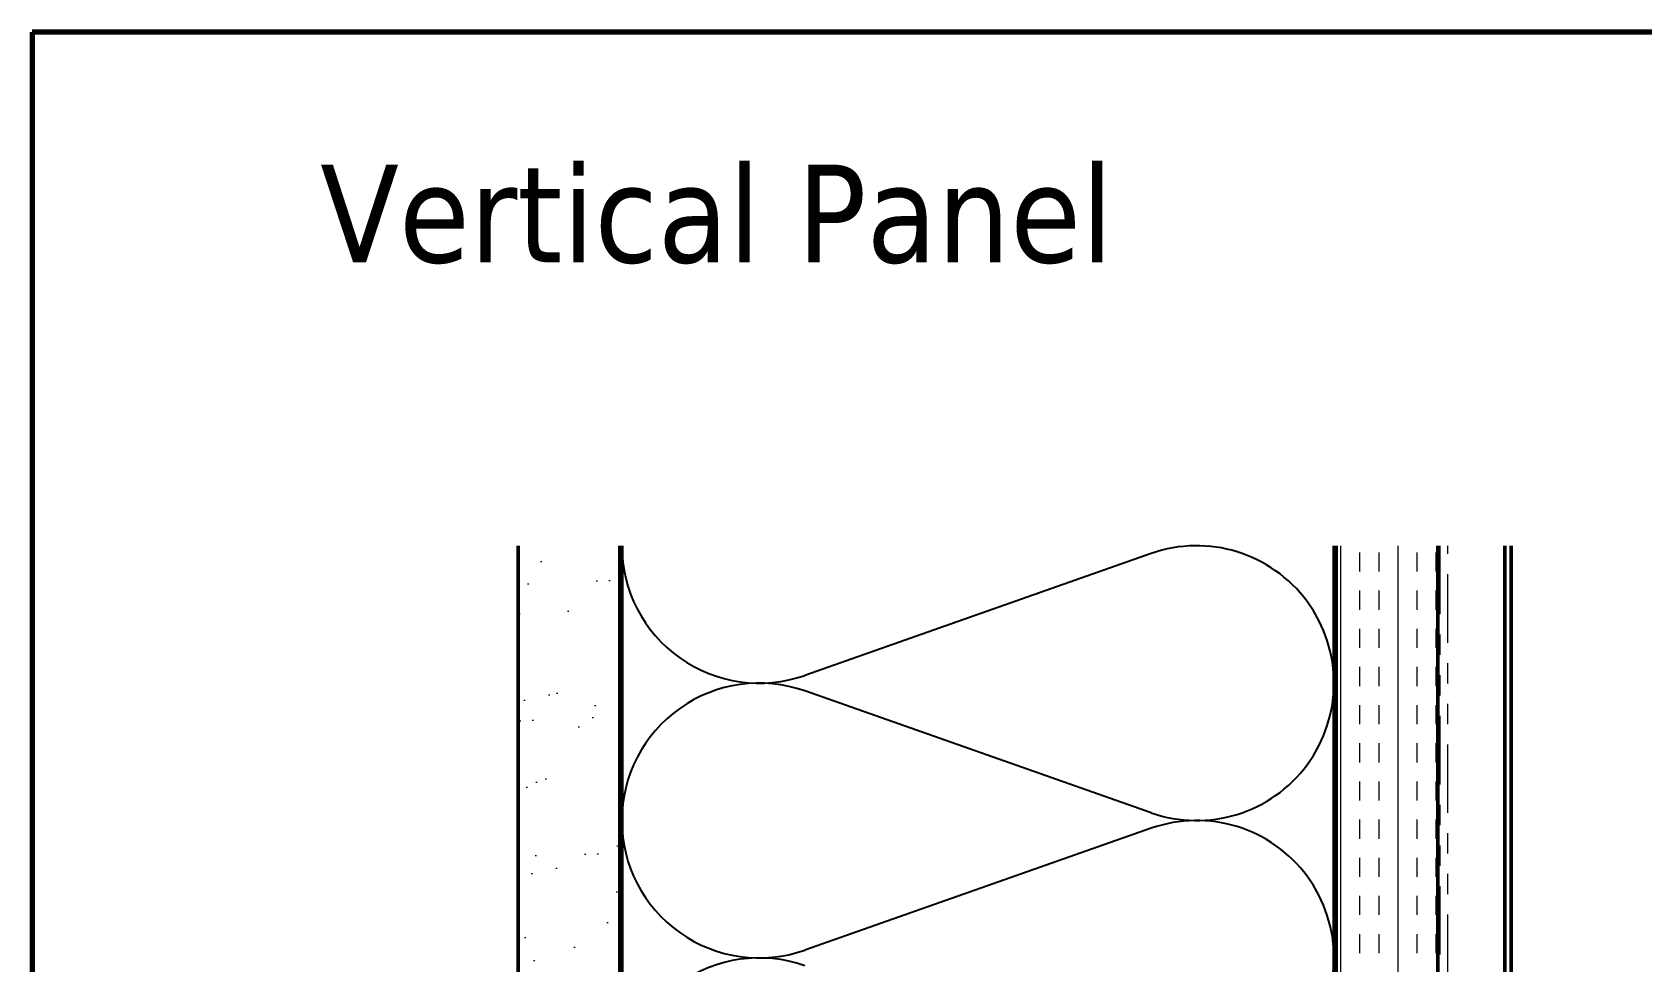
# Model space of a CAD drawing. Header units: inches. Extents: x 0.6 to 46.2, y -1.7 to 21.4.
# Drawn here: x 0.6 to 8.51, y 16.83 to 21.4 of the extents above; entities that cross this region are included whole.
import ezdxf

# ---------------------------------------------------------------- set-up
doc = ezdxf.new("R2010")
doc.units = ezdxf.units.IN
doc.header["$LTSCALE"] = 2
doc.header["$MEASUREMENT"] = 0
doc.linetypes.add('DOUBLE_DASH_CHAIN', pattern=[1.2403, 0.6614, -0.0827, 0.1654, -0.0827, 0.1654, -0.0827])
for name, color, linetype, lineweight in [('Border (ANSI)', 7, 'Continuous', 70), ('Hatch (ANSI)', 7, 'Continuous', 18), ('Sketch Geometry (ANSI)', 7, 'Continuous', 25), ('Symbol (ANSI)', 7, 'Continuous', 25), ('Visible (ANSI)', 7, 'Continuous', 50)]:
    doc.layers.add(name, color=color, linetype=linetype, lineweight=lineweight)
doc.styles.add('Note Text (ANSI)', font='tahoma.ttf')
doc.dimstyles.new('Default (ANSI)$7', dxfattribs={"dimscale": 2, "dimtxt": 0.12, "dimasz": 0.098425, "dimexe": 0.125, "dimexo": 0.0625, "dimgap": 0.031496, "dimtad": 0, "dimtih": 1, "dimtoh": 1, "dimrnd": 1e-08, "dimzin": 4, "dimdsep": 46, "dimtxsty": 'Note Text (ANSI)', "dimcen": 0.09, "dimdle": 0.393701, "dimclrd": 256, "dimclre": 256, "dimclrt": 256, "dimadec": 0, "dimazin": 1, "dimtfac": 1, "dimtofl": 0, "dimtmove": 0, "dimatfit": 3, "dimfxl": 1, "dimtolj": 1, "dimtzin": 4, "dimlwd": -1, "dimlwe": -1, "dimarcsym": 0})

# ---------------------------------------------------------------- blocks, each defined once
blk = doc.blocks.new('Borders ATAS A Border')
at = {"layer": 'Border (ANSI)'}
for p, q in [((0.3, 10.7), (0.3, 0.3)), ((16.7, 10.7), (0.3, 10.7))]:
    blk.add_line(p, q, dxfattribs=at)

msp = doc.modelspace()

# ---------------------------------------------------------------- hatches: boundary and pattern name
at = {"layer": 'Hatch (ANSI)', "true_color": 0x804000}
h = msp.add_hatch(dxfattribs=at)
h.set_pattern_fill('AR-SAND', color=36, scale=0.25, angle=45, style=0)
h.paths.add_polyline_path([(3.48774, 18.87685), (3.48774, 7.53092), (2.98774, 7.53092), (2.98774, 18.87685)])
h = msp.add_hatch(dxfattribs=at)
h.set_pattern_fill('INSUL', color=36, scale=0.75, angle=90, style=0)
h.paths.add_polyline_path([(7.50774, 18.87685), (7.50774, 7.53092), (7.00774, 7.53092), (7.00774, 18.87685)])

# ---------------------------------------------------------------- linework, layer by layer
at = {"layer": 'Sketch Geometry (ANSI)', "color": 150, "true_color": 0x0080ff}
for p, q in [((3.49774, 18.87685), (3.49774, 11.25587)), ((6.09882, 18.83862), (4.39665, 18.24007)), ((6.09882, 17.56507), (4.39665, 18.16362)), ((6.09882, 17.48862), (4.39665, 16.89007))]:
    msp.add_line(p, q, dxfattribs=at)
for centre, start, end in [((4.17274, 18.87685), 180, 289.373902), ((6.32274, 18.20185), 250.626098, 109.373902), ((4.17274, 17.52685), 70.626098, 180), ((4.17274, 17.52685), 180, 289.373902), ((6.32274, 16.85185), 250.626098, 109.373902), ((4.17274, 16.17685), 70.626098, 180)]:
    msp.add_arc(centre, 0.675, start, end, dxfattribs=at)
at = {"layer": 'Visible (ANSI)', "color": 36, "true_color": 0x804000}
for p, q in [((2.98774, 7.53092), (2.98774, 18.87685)), ((3.48774, 7.53092), (3.48774, 18.87685)), ((7.00774, 7.53092), (7.00774, 18.87685)), ((7.50774, 7.53092), (7.50774, 18.87685))]:
    msp.add_line(p, q, dxfattribs=at)
at = {"layer": 'Visible (ANSI)', "color": 150, "true_color": 0x0080ff}
for p, q in [((3.49774, 9.03092), (3.49774, 18.87685)), ((6.99774, 18.87685), (6.99774, 9.03092))]:
    msp.add_line(p, q, dxfattribs=at)
at = {"layer": 'Visible (ANSI)', "color": 30, "linetype": 'DOUBLE_DASH_CHAIN', "lineweight": 18, "ltscale": 0.254104, "true_color": 0xff8000}
for p, q in [((7.51774, 18.87685), (7.51774, 7.53092)), ((7.55774, 7.53092), (7.55774, 18.87685))]:
    msp.add_line(p, q, dxfattribs=at)
at = {"layer": 'Visible (ANSI)', "color": 5, "true_color": 0x0000ff}
for p, q in [((7.83774, 14.16721), (7.83774, 18.87685)), ((7.86774, 18.87685), (7.86774, 14.16721))]:
    msp.add_line(p, q, dxfattribs=at)

# ---------------------------------------------------------------- block references
at = {"xscale": 2, "yscale": 2, "zscale": 2}
msp.add_blockref('Borders ATAS A Border', (0, 0), dxfattribs=at)

# ---------------------------------------------------------------- texts
at = {"layer": 'Symbol (ANSI)', "insert": (2.01515, 20.74902), "char_height": 0.48, "width": 4.7995151, "attachment_point": 1, "style": 'Note Text (ANSI)'}
msp.add_mtext('{\\fTahoma|b0|i0;\\H0.4800;Vertical Panel }', dxfattribs=at)

# ---------------------------------------------------------------- leaders
at = {"layer": 'Symbol (ANSI)', "annotation_type": 0, "has_hookline": 1, "hookline_direction": 0, "text_width": 6.58509}
msp.add_leader([(7.60774, 16.08007), (13.44338, 17.60786)], dimstyle='Default (ANSI)$7', override={"dimtad": 0}, dxfattribs=at)

doc.saveas('drawing.dxf')
